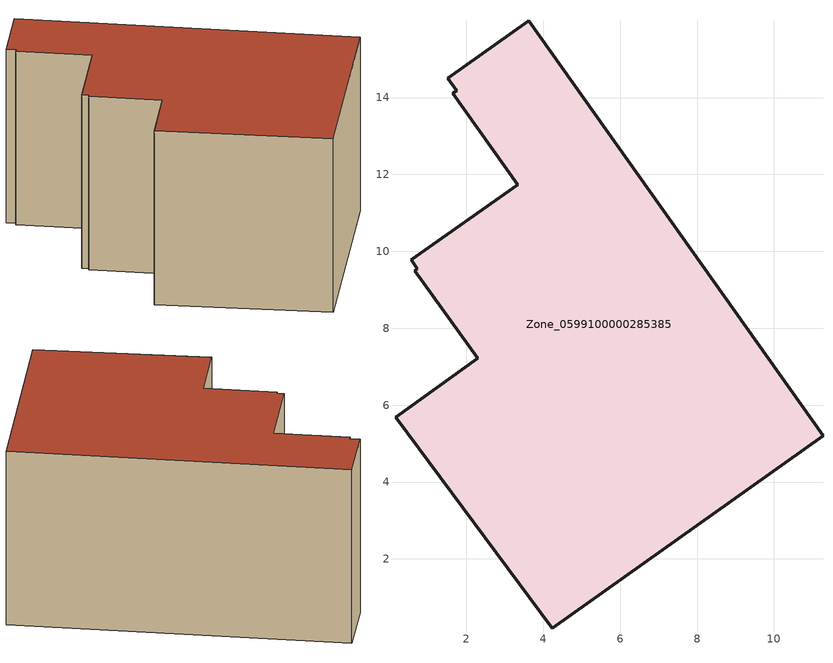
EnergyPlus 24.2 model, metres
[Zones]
Zone_0599100000285385
 floor ground (C_G): 0.16,5.68 2.29,7.21 0.66,9.5 0.73,9.55 0.57,9.78 3.33,11.73 1.65,14.11 1.75,14.18 1.51,14.5 3.62,15.99 11.28,5.2 4.24,0.2 z1.72
 wall outside (C_F): 2.29,7.21 0.16,5.68 4.24,0.2 11.28,5.2 3.62,15.99 1.51,14.5 1.75,14.18 1.65,14.11 3.33,11.73 0.57,9.78 0.73,9.55 0.66,9.5 2.29,7.21 z1.72:9.1
 roof outside (C_R): 1.65,14.11 3.33,11.73 0.57,9.78 0.73,9.55 0.66,9.5 2.29,7.21 0.16,5.68 4.24,0.2 11.28,5.2 3.62,15.99 1.51,14.5 1.75,14.18 z9.1
[BUILDING]
Pand.0599100000285385: North Axis=0; Terrain=City; Loads Convergence Tolerance Value=0.04; Temperature Convergence Tolerance Value=0.4; Solar Distribution=FullExterior; Maximum Number of Warmup Days=25; Minimum Number of Warmup Days=1
[Site:Location]
Rotterdam.The.Hague.AP_ZH_NLD Design_Conditions: Latitude=51.96; Longitude=4.45; Time Zone=1; Elevation=-4.5
[SITE:GROUNDTEMPERATURE:BUILDINGSURFACE]
18, 18, 18, 18, 18, 18, 18, 18, 18, 18, 18, 18
[MATERIAL] Thermal Absorptance=0.9; Solar Absorptance=0.7; Visible Absorptance=0.7
Name | Roughness | Thickness | Conductivity | Density | Specific Heat
G.TC.1975-1991 | MediumSmooth | 0.15 | 0.288461 | 540 | 1210
F.TC.1975-1991 | Rough | 0.3 | 0.230769 | 1920 | 840
R.TC.1975-1991 | MediumRough | 0.2 | 0.153846 | 1500 | 1000
[CONSTRUCTION]
C_G: G.TC.1975-1991
C_F: F.TC.1975-1991
C_R: R.TC.1975-1991
[ZONE]
Zone_0599100000285385: Type=1; Multiplier=1; Ceiling Height=Autocalculate; Volume=Autocalculate; Floor Area=autocalculate; Part of Total Floor Area=Yes
[ZONEINFILTRATION:DESIGNFLOWRATE]
Infil_Zone_0599100000285385: Zone or ZoneList or Space or SpaceList=Zone_0599100000285385; Schedule=AlwaysOn; Design Flow Rate Calculation Method=Flow/Area; Flow Rate per Floor Area=0.003; Constant Term Coefficient=1; Temperature Term Coefficient=0; Velocity Term Coefficient=0; Velocity Squared Term Coefficient=0
[HVACTEMPLATE:ZONE:IDEALLOADSAIRSYSTEM]
Zone_0599100000285385: Maximum Heating Supply Air Temperature=50; Minimum Cooling Supply Air Temperature=13; Maximum Heating Supply Air Humidity Ratio=0.0156; Minimum Cooling Supply Air Humidity Ratio=0.0077; Heating Limit=NoLimit; Cooling Limit=NoLimit; Dehumidification Control Type=ConstantSensibleHeatRatio; Cooling Sensible Heat Ratio=0.7; Dehumidification Setpoint=60; Humidification Control Type=None; Humidification Setpoint=30; Outdoor Air Method=None; Outdoor Air Flow Rate per Person=0.00944; Outdoor Air Flow Rate per Zone Floor Area=0; Outdoor Air Flow Rate per Zone=0; Demand Controlled Ventilation Type=None; Outdoor Air Economizer Type=NoEconomizer; Heat Recovery Type=None; Sensible Heat Recovery Effectiveness=0.7; Latent Heat Recovery Effectiveness=0.65
[ZONECONTROL:THERMOSTAT]
ThermostatControl_Zone_0599100000285385: Zone or ZoneList=Zone_0599100000285385; Control Type Schedule=DualSetpointControlType; Control 1=Thermostat_Zone_0599100000285385; Temperature Difference Between Cutout And Setpoint=0
[THERMOSTATSETPOINT:DUALSETPOINT]
Thermostat_Zone_0599100000285385: Heating Setpoint Temperature Schedule=HeatingSetpoint_Zone_0599100000285385; Cooling Setpoint Temperature Schedule=CoolingSetpoint_Zone_0599100000285385
[SCHEDULE:COMPACT]
HeatingSetpoint_Zone_0599100000285385: Through: 12/31, For: AllDays, Until: 24:00, 21
CoolingSetpoint_Zone_0599100000285385: Through: 12/31, For: AllDays, Until: 24:00, 24
DualSetpointControlType: Through: 12/31, For: AllDays, Until: 24:00, 4
AlwaysOn: Through: 12/31, For: AllDays, Until: 24:00, 1
